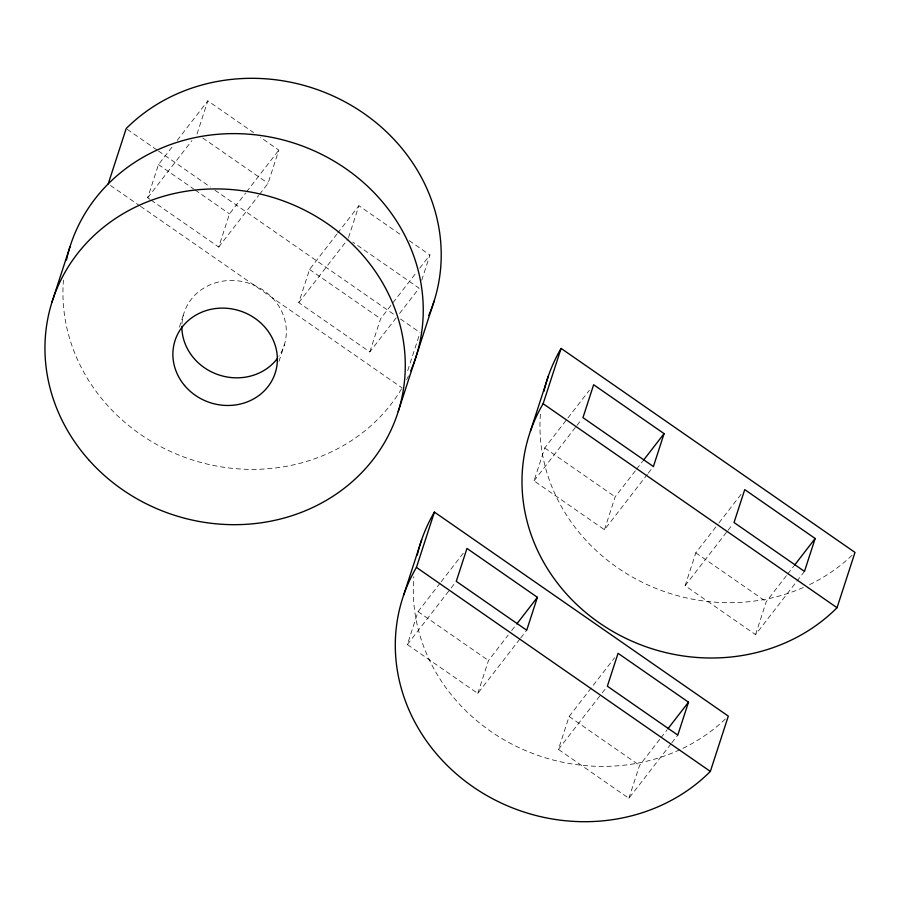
<?xml version="1.0" encoding="UTF-8"?>
<svg xmlns="http://www.w3.org/2000/svg" width="900" height="900" viewBox="0 0 900 900"><rect width="100%" height="100%" fill="white"/><g stroke="black" fill="none" stroke-linecap="round" stroke-linejoin="round"><path stroke-width="0.67" stroke-dasharray="4.5 3.38" d="M149.985 199.339L147.701 197.752L158.479 164.565L173.79 144.787M197.032 134.01L207.81 100.834L253.631 132.638M179.393 327.206L183.679 314.032M151.132 200.138L218.722 247.05L229.511 213.874L245.666 192.994M259.549 194.31L268.054 183.319L278.831 150.131L260.505 137.407M278.977 361.384L284.535 344.261M396.169 317.858L369.81 351.934L298.777 302.625L309.566 269.449L336.78 234.281M348.536 237.555L358.886 205.706L402.424 235.924M369.81 351.934L380.588 318.746L416.306 272.588M421.729 280.226L429.919 255.015L409.298 240.694M407.723 370.62L419.704 333.754M519.84 639.09L477.787 693.428L407.351 644.535L418.05 611.629L440.359 582.806M647.393 474.3L604.474 529.74L534.038 480.848L544.736 447.941L567.045 419.108M477.787 693.428L488.486 660.521L508.219 635.018M604.474 529.74L615.173 496.834L635.771 470.228M670.928 743.974L628.875 798.311L558.439 749.408L569.126 716.512L614.61 657.731M804.476 571.41L755.561 634.613L685.125 585.72L695.812 552.814L718.133 523.991M628.875 798.311L639.562 765.405L660.161 738.788M755.561 634.613L766.249 601.706L786.847 575.1M177.188 140.389L207.81 100.834M147.701 197.752L191.925 140.602M246.521 191.891L278.831 150.131M218.722 247.05L258.694 195.401M337.624 233.179L358.886 205.706M298.777 302.625L348.109 238.882M419.715 268.2L429.919 255.015M399.577 313.47L419.141 288.191L352.688 242.066M441.225 581.692L463.534 552.859M567.9 418.005L589.365 390.285M407.351 644.535L450.27 589.095M451.125 587.981L455.411 582.435M534.038 480.848L576.09 426.51M576.956 425.407L581.242 419.861M511.65 630.585L515.947 625.039M636.626 469.114L642.634 461.351M520.706 637.988L526.714 630.225M648.248 473.186L653.4 466.537M718.988 522.877L741.296 494.044M558.439 749.408L601.346 693.967M602.212 692.854L606.499 687.319M685.125 585.72L727.178 531.382M728.033 530.28L732.33 524.734M661.016 737.674L667.024 729.911M787.702 573.986L793.71 566.224M671.783 742.86L677.79 735.097M202.759 137.993L268.054 183.319M127.328 129.398L157.297 150.199M158.445 150.998L210.319 186.998M214.92 190.192L394.718 315M400.489 319.005L420.075 332.606M158.479 164.565L193.995 189.225M195.143 190.013L229.511 213.874M309.566 269.449L380.588 318.746M544.736 447.941L615.173 496.834M695.812 552.814L766.249 601.706M110.509 185.49L139.331 205.493M140.479 206.291L402.109 387.911M418.05 611.629L488.486 660.521M569.126 716.512L639.562 765.405M408.476 375.896A181.553 166.365 18 0 1 406.676 379.553M401.569 388.822A181.553 166.365 18 0 1 192.218 459.9A181.553 166.365 18 0 1 63.461 280.035M181.946 323.831A52.65 48.251 18 0 1 249.491 283.421A52.65 48.251 18 0 1 278.91 356.287M852.041 555.322A181.553 166.365 18 0 1 808.279 585.259M803.306 587.52A181.553 166.365 18 0 1 620.021 569.43A181.553 166.365 18 0 1 540.641 411.615M725.355 719.01A181.553 166.365 18 0 1 520.942 748.541A181.553 166.365 18 0 1 413.831 576.697"/><path stroke-width="1.35" d="M52.042 301.973L70.009 246.679M108.214 183.893L126.18 128.588A181.553 166.365 18 0 1 355.174 107.73A181.553 166.365 18 0 1 428.726 315.551M398.194 411.626L434.07 301.219M403.695 595.046L421.661 539.741M416.441 567.405L434.419 512.1L728.314 716.119L710.347 771.424A181.553 166.365 18 0 1 472.691 786.611A181.553 166.365 18 0 1 416.441 567.405L710.347 771.424M530.381 431.348L548.347 376.054M543.127 403.718L561.105 348.412L855 552.431L837.034 607.725A181.553 166.365 18 0 1 599.377 622.913A181.553 166.365 18 0 1 543.127 403.718L837.034 607.725M537.401 597.319L526.714 630.225L456.277 581.332L466.965 548.426L537.401 597.319L516.803 623.936M664.087 433.631L653.4 466.537L582.964 417.645L593.651 384.739L664.087 433.631L643.489 460.238M688.489 702.191L677.79 735.097L607.354 686.205L618.053 653.299L688.489 702.191L667.89 728.809M815.164 538.504L804.476 571.41L734.04 522.517L744.739 489.611L815.164 538.504L794.576 565.121M66.465 259.988A181.553 166.365 18 0 1 294.007 143.111A181.553 166.365 18 0 1 410.76 370.856M277.56 358.223A52.65 48.251 18 0 1 218.801 374.906A52.65 48.251 18 0 1 181.856 326.351M543.938 391.354A181.553 166.365 18 0 1 561.105 348.412M417.251 555.041A181.553 166.365 18 0 1 434.419 512.1M89.325 460.485A181.553 166.365 18 0 0 395.55 419.299A181.553 166.365 18 0 0 190.485 190.609A181.553 166.365 18 0 0 89.325 460.485M184.534 385.47A52.65 48.251 18 0 0 273.904 376.537A52.65 48.251 18 0 0 216.922 308.385A52.65 48.251 18 0 0 184.534 385.47"/></g></svg>
